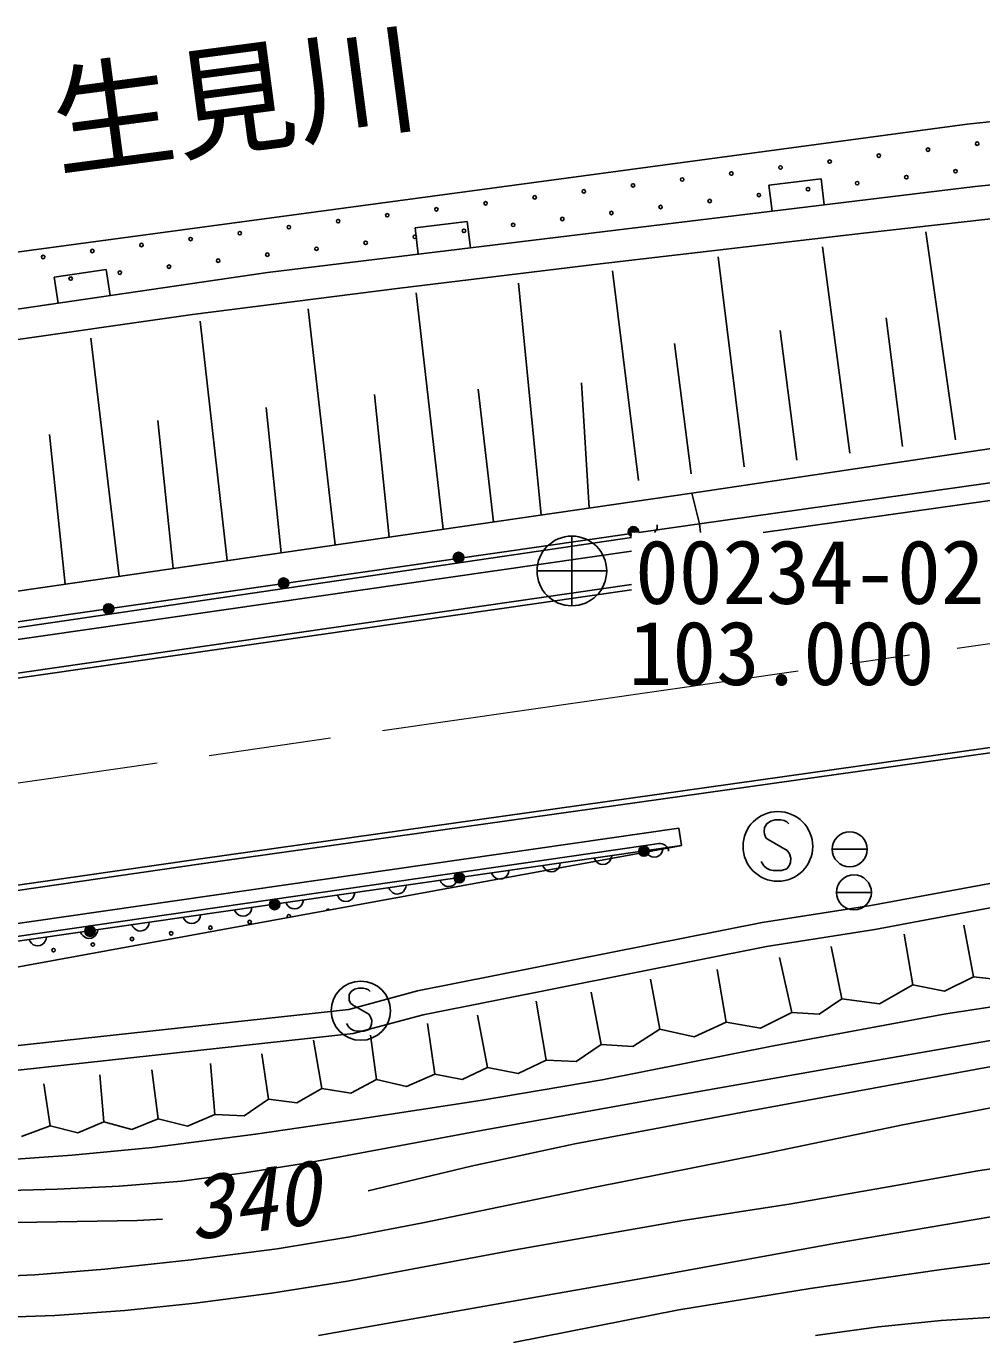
# Model space of a CAD drawing. Units: millimetres, scale not verified. Extents: x 40000 to 680000, y 20000 to 380000.
# Drawn here: x 420385 to 447677, y 288162 to 325548 of the extents above; entities that cross this region are included whole.
import ezdxf
from ezdxf.enums import TextEntityAlignment as Align

# ---------------------------------------------------------------- set-up
doc = ezdxf.new("R2010")
doc.units = ezdxf.units.MM
doc.header["$LTSCALE"] = 1000
doc.linetypes.add('CHAIN', pattern=[18.5, 12, -1.5, 3.5, -1.5])
doc.layers.add('M-BGD', color=7, linetype='Continuous', lineweight=25)
doc.layers.add('M-BMK', color=2, linetype='CHAIN', lineweight=13)
doc.styles.add('ＭＳ ゴシック', font='')
doc.styles.get('ＭＳ ゴシック').set_extended_font_data('MS Gothic')

msp = doc.modelspace()

# ---------------------------------------------------------------- linework, layer by layer
at = {"layer": 'M-BGD'}
for p, q in [((447261, 322751), (469215, 325036)), ((474732, 323810), (447484, 320968)), ((444296, 319633), (474586, 323056)), ((385170, 314392), (447261, 322751)), ((443086, 321190), (441596, 321009)), ((443176, 320445), (443086, 321190)), ((447484, 320968), (427275, 318516)), ((441596, 321009), (441687, 320264)), ((432981, 319964), (431492, 319783)), ((431492, 319783), (431582, 319039)), ((433071, 319219), (432981, 319964)), ((446926, 313735), (446078, 319669)), ((436616, 318741), (444296, 319633)), ((440887, 312958), (440149, 318963)), ((443907, 313346), (443126, 319240)), ((422673, 318598), (421189, 318380)), ((422782, 317856), (422673, 318598)), ((430984, 318051), (436616, 318741)), ((437868, 312570), (437129, 318559)), ((427275, 318516), (385396, 312365)), ((421189, 318380), (421298, 317638)), ((435090, 311581), (434441, 318205)), ((425140, 317307), (430984, 318051)), ((432295, 311175), (431527, 317928)), ((429209, 310727), (428436, 317473)), ((417861, 316271), (425140, 317307)), ((426124, 310279), (425358, 317120)), ((445416, 313541), (444943, 317218)), ((442397, 313152), (441921, 316853)), ((423038, 309830), (422229, 316640)), ((439378, 312764), (438899, 316487)), ((465795, 316161), (439397, 312207)), ((439612, 311334), (474689, 316271)), ((441430, 311085), (474759, 315776)), ((433736, 311384), (433293, 315178)), ((436466, 311781), (436245, 315355)), ((430755, 310951), (430331, 315022)), ((427668, 310503), (427235, 314657)), ((424581, 310055), (424141, 314280)), ((421494, 309606), (421049, 313887)), ((439397, 312207), (398644, 306287)), ((439611, 311333), (439397, 312207)), ((398181, 305370), (437669, 311054)), ((437881, 311085), (439611, 311333)), ((439646, 311085), (439611, 311333)), ((435969, 310980), (435969, 308990)), ((398252, 304875), (437669, 310549)), ((434974, 309985), (436964, 309985)), ((437669, 309597), (368811, 299667)), ((437669, 309446), (368833, 299519)), ((459845, 306628), (425365, 301765)), ((459866, 306479), (425386, 301617)), ((444509, 300430), (459903, 303254)), ((399367, 296922), (439025, 302633)), ((439025, 302633), (439097, 302138)), ((459998, 302661), (444618, 299738)), ((399438, 296427), (439097, 302138)), ((439060, 302129), (399690, 294934)), ((438006, 302130), (438204, 302159)), ((439097, 302138), (439060, 302129)), ((425365, 301765), (390617, 296752)), ((443407, 302033), (444402, 302033)), ((425386, 301617), (390638, 296604)), ((443527, 300803), (444522, 300803)), ((441407, 299943), (444509, 300430)), ((431559, 297987), (441407, 299943)), ((447444, 298392), (447167, 299862)), ((441529, 299254), (444618, 299738)), ((445707, 298157), (445463, 299604)), ((431719, 297305), (441529, 299254)), ((443678, 297758), (443371, 299255)), ((442251, 297370), (441903, 298943)), ((440373, 297094), (440122, 298595)), ((446614, 297985), (447444, 298392)), ((447444, 298392), (448307, 298296)), ((429597, 297460), (431559, 297987)), ((429669, 297975), (429614, 297881)), ((429763, 298039), (429669, 297975)), ((429873, 298068), (429763, 298039)), ((430005, 298068), (429873, 298068)), ((430094, 298051), (430005, 298068)), ((430158, 298022), (430094, 298051)), ((430205, 297971), (430158, 298022)), ((438483, 296894), (438214, 298319)), ((444759, 297620), (445707, 298157)), ((445707, 298157), (446614, 297985)), ((429614, 297881), (429610, 297784)), ((429610, 297784), (429614, 297720)), ((429614, 297720), (429648, 297635)), ((429648, 297635), (429707, 297588)), ((435239, 296010), (434949, 297695)), ((436803, 296461), (436525, 297952)), ((443029, 297326), (443678, 297758)), ((443678, 297758), (444759, 297620)), ((446647, 297334), (448634, 297633)), ((415729, 295946), (429597, 297460)), ((429707, 297588), (430171, 297320)), ((429726, 296770), (431719, 297305)), ((430171, 297320), (430222, 297244)), ((430222, 297244), (430256, 297138)), ((433561, 295797), (433279, 297292)), ((441358, 296919), (442251, 297370)), ((441732, 296417), (446647, 297334)), ((442251, 297370), (443029, 297326)), ((429597, 296955), (429537, 297053)), ((429665, 296891), (429597, 296955)), ((429746, 296853), (429665, 296891)), ((429831, 296840), (429746, 296853)), ((430158, 296878), (430026, 296840)), ((430217, 296955), (430158, 296878)), ((430247, 297036), (430217, 296955)), ((430256, 297138), (430247, 297036)), ((432059, 295609), (431847, 297053)), ((437715, 296397), (438483, 296894)), ((438483, 296894), (439461, 296679)), ((439461, 296679), (440373, 297094)), ((440373, 297094), (441358, 296919)), ((415778, 295248), (429726, 296770)), ((428829, 295196), (428595, 296577)), ((430026, 296840), (429831, 296840)), ((430394, 295459), (430214, 296723)), ((443168, 295738), (448091, 296601)), ((427302, 294896), (427114, 296191)), ((436096, 295974), (436803, 296461)), ((436803, 296461), (437715, 296397)), ((436838, 295446), (441732, 296417)), ((424159, 294332), (423976, 295733)), ((425774, 294457), (425646, 295916)), ((432841, 295453), (433561, 295797)), ((433561, 295797), (434435, 295624)), ((434435, 295624), (435239, 296010)), ((435239, 296010), (436096, 295974)), ((438253, 294874), (443168, 295738)), ((445877, 295448), (449162, 296053)), ((422607, 294245), (422489, 295586)), ((429655, 295067), (430394, 295459)), ((430394, 295459), (431251, 295257)), ((431251, 295257), (432059, 295609)), ((432059, 295609), (432841, 295453)), ((433352, 294856), (436838, 295446)), ((440961, 294544), (445877, 295448)), ((421067, 294132), (420893, 295329)), ((428115, 294791), (428829, 295196)), ((428829, 295196), (429655, 295067)), ((426611, 294422), (427302, 294896)), ((427302, 294896), (428115, 294791)), ((429864, 294326), (433352, 294856)), ((433333, 293987), (438253, 294874)), ((445424, 294164), (449365, 294929)), ((421856, 293932), (422607, 294245)), ((422607, 294245), (423398, 294030)), ((423398, 294030), (424159, 294332)), ((424159, 294332), (424988, 294126)), ((424988, 294126), (425774, 294457)), ((425774, 294457), (426611, 294422)), ((426930, 293892), (429864, 294326)), ((436058, 293623), (440961, 294544)), ((420249, 293832), (421067, 294132)), ((421067, 294132), (421856, 293932)), ((423989, 293518), (426930, 293892)), ((428428, 293078), (433333, 293987)), ((441492, 293338), (445424, 294164)), ((421702, 293297), (423989, 293518)), ((433097, 292979), (436058, 293623)), ((419410, 293137), (421702, 293297)), ((436592, 292372), (441492, 293338)), ((447562, 292845), (449912, 293205)), ((424820, 292557), (426623, 292787)), ((426623, 292787), (428428, 293078)), ((430149, 292275), (433097, 292979)), ((445221, 292425), (447562, 292845)), ((421266, 292319), (423041, 292408)), ((423041, 292408), (424820, 292557)), ((431711, 291358), (436592, 292372)), ((442180, 291896), (445221, 292425)), ((417795, 292229), (421266, 292319)), ((439139, 291428), (442180, 291896)), ((443463, 290767), (448384, 291614)), ((419217, 291353), (423559, 291427)), ((423559, 291427), (423917, 291443)), ((423917, 291443), (424276, 291462)), ((429632, 290959), (431711, 291358)), ((434347, 290594), (439139, 291428)), ((427552, 290621), (429632, 290959)), ((425094, 290301), (427552, 290621)), ((429563, 289700), (434347, 290594)), ((438561, 289872), (443463, 290767)), ((422628, 290041), (425094, 290301)), ((446529, 290031), (448539, 290286)), ((418641, 289781), (420636, 289881)), ((420636, 289881), (422628, 290041)), ((433642, 289010), (438561, 289872)), ((442774, 289482), (446529, 290031)), ((427391, 289352), (429563, 289700)), ((439026, 288873), (442774, 289482)), ((423204, 288861), (425211, 289064)), ((425211, 289064), (427391, 289352)), ((428736, 288143), (433642, 289010)), ((417345, 288587), (421201, 288717)), ((421201, 288717), (423204, 288861)), ((434299, 287944), (439026, 288873)), ((446520, 288575), (448184, 288679)), ((442930, 288139), (444722, 288387)), ((444722, 288387), (446520, 288575))]:
    msp.add_line(p, q, dxfattribs=at)
for points in [[(438407, 311306), (438409, 311260), (438402, 311207), (438382, 311153), (438358, 311117), (438328, 311085)], [(372773, 301569), (390243, 304066), (414003, 307465), (437669, 310945)], [(442163, 302760), (442108, 302820), (442033, 302855), (441928, 302875), (441773, 302875), (441643, 302840), (441533, 302765), (441468, 302655), (441463, 302540), (441468, 302465), (441508, 302365), (441578, 302310), (442123, 301995), (442183, 301905), (442223, 301780), (442213, 301660), (442178, 301565), (442108, 301475), (441953, 301430), (441723, 301430), (441623, 301445), (441528, 301490), (441448, 301565), (441378, 301680)], [(374723, 293019), (402418, 296983), (438006, 302130)], [(438204, 302159), (438451, 302195), (438501, 302197), (438548, 302191), (438596, 302173), (438637, 302148), (438675, 302112), (438705, 302073), (438725, 302024), (438734, 301983)], [(437107, 301848), (437095, 301788), (437072, 301735), (437033, 301674), (436983, 301636), (436927, 301611), (436850, 301600), (436790, 301609), (436731, 301631), (436675, 301678), (436638, 301722), (436612, 301776)], [(438574, 302059), (438562, 301999), (438540, 301946), (438500, 301885), (438450, 301848), (438395, 301822), (438318, 301811), (438257, 301820), (438199, 301842), (438142, 301889), (438106, 301933), (438079, 301987)], [(434172, 301425), (434160, 301365), (434137, 301313), (434098, 301252), (434048, 301214), (433992, 301188), (433915, 301177), (433855, 301186), (433796, 301208), (433740, 301256), (433703, 301300), (433677, 301354)], [(435639, 301636), (435627, 301577), (435605, 301524), (435565, 301463), (435515, 301425), (435460, 301400), (435383, 301389), (435322, 301398), (435264, 301419), (435207, 301467), (435171, 301511), (435144, 301565)], [(431237, 301003), (431225, 300943), (431202, 300891), (431163, 300829), (431113, 300792), (431057, 300766), (430980, 300755), (430920, 300764), (430861, 300786), (430805, 300833), (430768, 300877), (430742, 300932)], [(432704, 301214), (432692, 301154), (432670, 301102), (432630, 301041), (432580, 301003), (432525, 300977), (432448, 300966), (432387, 300975), (432329, 300997), (432273, 301045), (432236, 301089), (432209, 301143)], [(429769, 300792), (429757, 300732), (429735, 300679), (429696, 300618), (429645, 300581), (429590, 300555), (429513, 300544), (429452, 300553), (429394, 300575), (429338, 300622), (429301, 300666), (429274, 300720)], [(426834, 300369), (426822, 300310), (426800, 300257), (426761, 300196), (426710, 300158), (426655, 300133), (426578, 300122), (426517, 300131), (426459, 300152), (426403, 300200), (426366, 300244), (426339, 300298)], [(428302, 300581), (428290, 300521), (428267, 300468), (428228, 300407), (428178, 300370), (428122, 300344), (428045, 300333), (427985, 300342), (427926, 300364), (427870, 300411), (427833, 300455), (427807, 300509)], [(423899, 299947), (423887, 299887), (423865, 299835), (423826, 299774), (423775, 299736), (423720, 299710), (423643, 299699), (423582, 299708), (423524, 299730), (423468, 299778), (423431, 299822), (423404, 299876)], [(425367, 300158), (425355, 300098), (425332, 300046), (425293, 299985), (425243, 299947), (425187, 299921), (425110, 299910), (425050, 299919), (424991, 299941), (424935, 299989), (424898, 300033), (424872, 300087)], [(420964, 299525), (420952, 299465), (420930, 299412), (420891, 299351), (420840, 299314), (420785, 299288), (420708, 299277), (420647, 299286), (420589, 299308), (420533, 299355), (420496, 299399), (420469, 299453)], [(422432, 299736), (422420, 299676), (422397, 299624), (422358, 299562), (422308, 299525), (422252, 299499), (422176, 299488), (422115, 299497), (422056, 299519), (422000, 299566), (421963, 299610), (421937, 299665)]]:
    msp.add_lwpolyline(points, dxfattribs=at)
for centre, radius in [((444736, 321850), 49.7), ((446140, 322021), 49.7), ((447544, 322191), 49.7), ((441928, 321510), 49.7), ((443332, 321680), 49.7), ((439120, 321169), 49.7), ((440524, 321339), 49.7), ((445523, 321234), 49.7), ((446927, 321404), 49.7), ((436312, 320828), 49.7), ((437716, 320999), 49.7), ((441311, 320723), 49.7), ((442715, 320893), 49.7), ((444119, 321063), 49.7), ((433505, 320488), 49.7), ((434908, 320658), 49.7), ((438503, 320382), 49.7), ((439907, 320552), 49.7), ((429293, 319977), 49.7), ((430697, 320147), 49.7), ((432101, 320317), 49.7), ((435696, 320041), 49.7), ((437099, 320212), 49.7), ((426485, 319636), 49.7), ((427889, 319807), 49.7), ((432888, 319701), 49.7), ((434292, 319871), 49.7), ((423677, 319296), 49.7), ((425081, 319466), 49.7), ((430080, 319360), 49.7), ((431484, 319530), 49.7), ((420869, 318955), 49.7), ((422273, 319125), 49.7), ((427272, 319019), 49.7), ((428676, 319190), 49.7), ((423060, 318508), 49.7), ((424464, 318679), 49.7), ((425868, 318849), 49.7), ((421656, 318338), 49.7), ((437730, 311105), 4.5), ((435969, 309985), 995), ((432733, 310370), 149), ((432733, 310370), 132), ((432733, 310370), 115), ((432733, 310370), 96.7), ((432733, 310370), 79.5), ((432733, 310370), 58.5), ((432733, 310370), 40.5), ((432733, 310370), 23.2), ((432733, 310370), 4.5), ((427736, 309636), 149), ((427736, 309636), 132), ((427736, 309636), 115), ((427736, 309636), 96.7), ((427736, 309636), 79.5), ((427736, 309636), 58.5), ((427736, 309636), 40.5), ((427736, 309636), 23.2), ((427736, 309636), 4.5), ((422740, 308901), 149), ((422740, 308901), 132), ((422740, 308901), 115), ((422740, 308901), 96.7), ((422740, 308901), 79.5), ((422740, 308901), 58.5), ((422740, 308901), 40.5), ((422740, 308901), 23.2), ((422740, 308901), 4.5), ((441853, 302115), 995), ((443905, 302033), 498), ((438027, 301982), 149), ((438027, 301982), 132), ((438027, 301982), 115), ((438027, 301982), 96.7), ((438027, 301982), 79.5), ((438027, 301982), 58.5), ((438027, 301982), 40.5), ((438027, 301982), 23.2), ((438027, 301982), 4.5), ((432754, 301220), 149), ((432754, 301220), 132), ((432754, 301220), 115), ((432754, 301220), 96.7), ((432754, 301220), 79.5), ((432754, 301220), 58.5), ((432754, 301220), 40.5), ((432754, 301220), 23.2), ((432754, 301220), 4.5), ((444025, 300803), 498), ((427481, 300457), 149), ((427481, 300457), 132), ((427481, 300457), 115), ((427481, 300457), 96.7), ((427481, 300457), 79.5), ((427481, 300457), 58.5), ((427481, 300457), 40.5), ((427481, 300457), 23.2), ((427481, 300457), 4.5), ((422208, 299694), 149), ((425647, 299794), 49.7), ((426767, 299956), 49.7), ((422208, 299694), 132), ((422208, 299694), 115), ((422208, 299694), 96.7), ((422208, 299694), 79.5), ((422208, 299694), 58.5), ((422208, 299694), 40.5), ((422208, 299694), 23.2), ((422208, 299694), 4.5), ((423407, 299472), 49.7), ((424527, 299633), 49.7), ((421168, 299150), 49.7), ((422288, 299311), 49.7), ((429941, 297422), 846)]:
    msp.add_circle(centre, radius, dxfattribs=at)
for centre, radius, start, end in [((421040, 317551), 49.7, 87.0731, 109.6373), ((437730, 311105), 149, 352.2034, 246.1756), ((437730, 311105), 132, 351.1769, 242.8243), ((437730, 311105), 115, 349.8374, 238.3063), ((437730, 311105), 96.7, 347.9205, 231.4554), ((437730, 311105), 79.5, 345.2456, 220.6829), ((437730, 311105), 58.5, 339.7512, 200.2488), ((437730, 311105), 40.5, 330.0053, 209.9947), ((437730, 311105), 23.2, 299.4451, 240.5549), ((429007, 300278), 49.7, 25.7578, 174.9556), ((427887, 300117), 49.7, 333.854, 226.8594)]:
    msp.add_arc(centre, radius, start, end, dxfattribs=at)
at = {"layer": 'M-BMK'}
for p, q in [((446969, 307780), (459423, 309567)), ((338996, 292290), (445608, 307585))]:
    msp.add_line(p, q, dxfattribs=at)

# ---------------------------------------------------------------- texts
at = {"layer": 'M-BGD', "style": 'ＭＳ ゴシック'}
msp.add_text('生見川', height=2566, rotation=7.5, dxfattribs=at).set_placement((421388, 320730), align=Align.BOTTOM_LEFT)
for s, p in [('00234-02', (437777, 308493)), ('103.000', (437592, 306175))]:
    msp.add_text(s, height=1833, dxfattribs=at).set_placement(p, align=Align.BOTTOM_LEFT)
at = {"layer": 'M-BGD', "style": 'ＭＳ ゴシック', "oblique": 15}
msp.add_text('340', height=1833, rotation=7.7, dxfattribs=at).set_placement((425192, 290314), align=Align.BOTTOM_LEFT)

doc.saveas('drawing.dxf')
